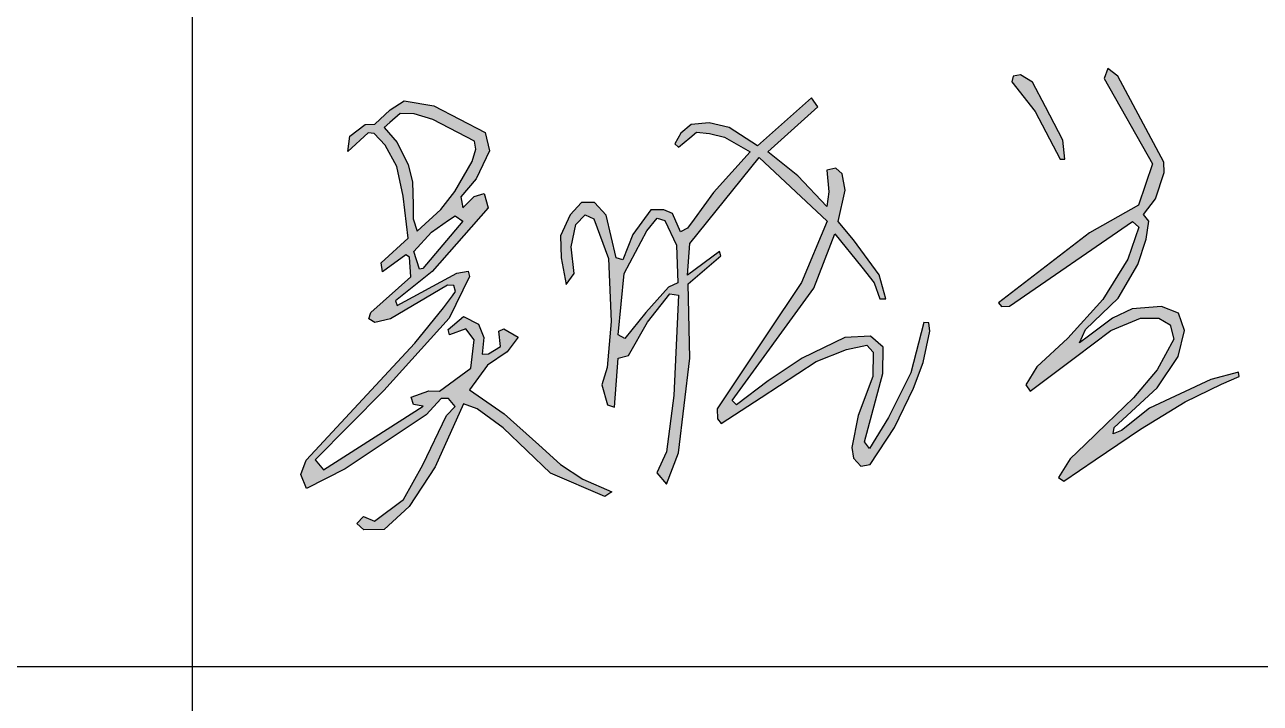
# Model space of a CAD drawing. Extents: x 1162612 to 1711260, y -157368 to 197905.
# Drawn here: x 1660903 to 1662672, y 127440 to 128412 of the extents above; entities that cross this region are included whole.
import ezdxf

# ---------------------------------------------------------------- set-up
doc = ezdxf.new("R2010")
doc.units = 0
doc.header["$LTSCALE"] = 1000
doc.header["$MEASUREMENT"] = 0
doc.layers.get('0').update_dxf_attribs({"linetype": 'CONTINUOUS'})
doc.layers.add('PUB_TITLE', color=4, linetype='CONTINUOUS')

msp = doc.modelspace()

# ---------------------------------------------------------------- hatches: boundary and pattern name
h = msp.add_hatch(color=256)
h.paths.add_polyline_path([(1662468.3, 128338.7), (1662453.9, 128349.7), (1662448.6, 128335.2), (1662517.8, 128212.9), (1662498, 128153.9), (1662427.7, 128113.9), (1662297.5, 128013.8), (1662301.9, 128008.5), (1662313, 128009), (1662489.2, 128130.3), (1662498.4, 128122.1), (1662482.4, 128076.2), (1662446.6, 128018.6), (1662396.7, 127963.3), (1662352.1, 127922.2), (1662336.6, 127896.6), (1662342.9, 127887.4), (1662407.8, 127936.2), (1662458.2, 127974.2), (1662500.9, 127991.9), (1662527, 127991.9), (1662543.4, 127982.2), (1662548.3, 127961.9), (1662524.6, 127917.9), (1662490.7, 127877.6), (1662451.9, 127840.3), (1662421.4, 127810.9), (1662400, 127790.4), (1662383.2, 127763.5), (1662391, 127758.6), (1662436, 127789.1), (1662500.9, 127833), (1662564.5, 127872.1), (1662616.7, 127897.5), (1662641.8, 127908.4), (1662640.8, 127914.5), (1662601.5, 127903.9), (1662513.6, 127863), (1662473.6, 127831.1), (1662461.4, 127826), (1662462.8, 127835.2), (1662524.8, 127892.1), (1662554.7, 127937.1), (1662563.9, 127974.3), (1662555.1, 127999), (1662530.6, 128008.8), (1662488.6, 128005.1), (1662460.8, 127991.9), (1662426.2, 127966.1), (1662413.3, 127956.5), (1662422.1, 127975.6), (1662468.9, 128020.7), (1662496.7, 128068.9), (1662509, 128105.2), (1662512.7, 128130.6), (1662505.2, 128140.4), (1662522.2, 128163), (1662534.8, 128200.6), (1662534.1, 128215.2)])
h.paths.add_polyline_path([(1662328.9, 128340.6), (1662318.5, 128338.7), (1662316.4, 128330.4), (1662349.7, 128287.8), (1662385.7, 128219.7), (1662392.4, 128219.7), (1662389.6, 128246.7), (1662364.6, 128294.8), (1662346.2, 128330.1)], flags=17)
h.paths.add_polyline_path([(1661792.4, 127999.9), (1661762.5, 127962.6), (1661752.9, 127968.2), (1661761.5, 128055.7), (1661793.9, 128116.9), (1661808.7, 128134.9), (1661819.7, 128131.7), (1661836.4, 128096.3), (1661838.2, 128042.7), (1661825, 128036.4)], flags=16)
h.paths.add_polyline_path([(1661671.2, 128078.1), (1661678.3, 128040.2), (1661689.7, 128056.1), (1661685.3, 128094.1), (1661692.2, 128126.2), (1661705.6, 128140.1), (1661717.9, 128134.1), (1661739.2, 128077.3), (1661742.7, 127987.3), (1661737.2, 127921.4), (1661729.3, 127896.2), (1661737.7, 127867.5), (1661747.6, 127864.5), (1661753, 127934.7), (1661767.4, 127938.2), (1661794.6, 127986.1), (1661826.8, 128026.6), (1661839.1, 128024.7), (1661832.7, 127881.3), (1661821.8, 127800.5), (1661808.4, 127770.4), (1661821.8, 127754.1), (1661839.1, 127799.1), (1661855.5, 127934.7), (1661853.1, 128040.9), (1661899.9, 128081.1), (1661897.8, 128087.3), (1661852.1, 128053.4), (1661855.2, 128098.8), (1661954.6, 128222), (1662052, 128130.9), (1662015.1, 128043), (1661965.4, 127968.1), (1661894.8, 127861.8), (1661895, 127847.9), (1661900.3, 127841), (1661957.7, 127878.4), (1662036.2, 127929.7), (1662079.7, 127946.8), (1662108.9, 127953), (1662118.1, 127943.4), (1662117.3, 127908.3), (1662096.3, 127852.3), (1662087.5, 127806.4), (1662089.8, 127791.5), (1662100.5, 127780.1), (1662113.5, 127782.4), (1662148.3, 127835.1), (1662175.5, 127891.4), (1662189.5, 127928.6), (1662199.3, 127973.4), (1662197.8, 127985.1), (1662190.6, 127985.9), (1662171.8, 127913.6), (1662140.1, 127849.6), (1662112.6, 127805.4), (1662105.4, 127814.8), (1662131.8, 127912.4), (1662132.2, 127950.1), (1662114.1, 127965.9), (1662077.5, 127964), (1662016.1, 127934.6), (1661967.5, 127901.9), (1661922.3, 127867.7), (1661915.9, 127873.7), (1662033.1, 128034.8), (1662063.1, 128112.9), (1662101.5, 128064.9), (1662119.6, 128042.4), (1662127.7, 128019.6), (1662136, 128019.6), (1662126.4, 128054), (1662089.6, 128104), (1662067.6, 128130.5), (1662077.6, 128175.4), (1662073.5, 128198.7), (1662064.3, 128207), (1662051.5, 128204.1), (1662054.4, 128172.9), (1662051.5, 128151.8), (1662009.9, 128195.8), (1661967.2, 128230), (1662038.7, 128294.6), (1662029.6, 128307.4), (1661952.5, 128238.6), (1661911.8, 128265), (1661883, 128271.9), (1661857.4, 128269.4), (1661842.7, 128257.1), (1661834, 128241.7), (1661839.1, 128237), (1661855.3, 128250.3), (1661865.2, 128258.4), (1661883.7, 128256.4), (1661905.2, 128251.2), (1661941.6, 128230.3), (1661889.1, 128171.9), (1661861.6, 128133.8), (1661852.2, 128120.9), (1661841.9, 128115.7), (1661830.5, 128141.9), (1661818.4, 128147.2), (1661799.5, 128147.2), (1661773.7, 128111.8), (1661759.6, 128075.3), (1661750, 128078.3), (1661735.5, 128139.3), (1661718.9, 128157.5), (1661700.2, 128157.7), (1661684, 128140.1), (1661670.4, 128109.6)])
h.paths.add_polyline_path([(1661468.5, 128062.2), (1661460.3, 128087.5), (1661485.3, 128115), (1661510.1, 128132.2), (1661519.4, 128138.7), (1661530.6, 128131), (1661473.3, 128063.2)], flags=16)
h.paths.add_polyline_path([(1661459.4, 128134.3), (1661465.2, 128116.5), (1661498.7, 128147.7), (1661519.1, 128173.5), (1661543.6, 128216.1), (1661549, 128234.2), (1661547.3, 128245.3), (1661487.4, 128276.6), (1661460.5, 128284.8), (1661440.9, 128285.3), (1661425.7, 128272.1), (1661417.7, 128265.1), (1661436.4, 128243.4), (1661451.9, 128211.7), (1661458.5, 128187.1), (1661459.2, 128154.4)], flags=16)
h.paths.add_polyline_path([(1661395, 128257.4), (1661365.8, 128230.8), (1661368.5, 128252.4), (1661390.7, 128269.5), (1661404.6, 128269.9), (1661426.5, 128290.5), (1661446.3, 128303.2), (1661488.8, 128296.1), (1661562.2, 128258), (1661568.6, 128231.8), (1661549.5, 128191.4), (1661527.3, 128165.6), (1661530.5, 128150.1), (1661546.7, 128166.4), (1661561, 128170.3), (1661566.9, 128150.1), (1661486.6, 128058.9), (1661434.1, 128016.5), (1661436.3, 128009.9), (1661521.7, 128056.3), (1661537.9, 128059.4), (1661540.1, 128051.5), (1661511, 127992), (1661417.5, 127888.2), (1661319.1, 127788.8), (1661330.7, 127774.5), (1661473.6, 127865.7), (1661459.8, 127868.4), (1661456.5, 127878.9), (1661481.8, 127887.7), (1661497.2, 127887.1), (1661541.8, 127920.1), (1661546.7, 127960.7), (1661534.6, 127976.6), (1661511.5, 127967.9), (1661509.3, 127975.5), (1661531.3, 127994.2), (1661552.8, 127983.2), (1661560.5, 127964), (1661558.3, 127940.4), (1661567, 127940.9), (1661584.1, 127951.4), (1661581.9, 127973.3), (1661589, 127976.6), (1661609.4, 127964.6), (1661594, 127943.7), (1661565.9, 127924.5), (1661540.1, 127889.3), (1661589.6, 127854.7), (1661639.1, 127810.2), (1661670.1, 127782.3), (1661702.4, 127761.1), (1661743.6, 127743), (1661733.8, 127736.4), (1661655.7, 127769.9), (1661588.1, 127834.7), (1661550.7, 127862.2), (1661531.4, 127869.3), (1661490.8, 127778.7), (1661453.4, 127722.1), (1661417.9, 127689.3), (1661388.7, 127688.5), (1661378.6, 127697.8), (1661388.3, 127707.8), (1661403.7, 127700.9), (1661445.3, 127732), (1661473, 127781.9), (1661506.9, 127852.3), (1661519.3, 127865.4), (1661510, 127876.6), (1661499.2, 127877), (1661478.1, 127853.5), (1661361.7, 127776.1), (1661306.7, 127747.7), (1661298.6, 127767.7), (1661306.3, 127788.4), (1661461.5, 127956.1), (1661502.7, 128006.6), (1661515.4, 128023.7), (1661520.1, 128030.1), (1661517.5, 128038.7), (1661508.4, 128039), (1661427, 127990.7), (1661404.6, 127985.7), (1661395.8, 127991.1), (1661398.8, 128000.2), (1661456, 128051.3), (1661454, 128079.3), (1661449, 128082.7), (1661415.6, 128058.3), (1661413.6, 128071.3), (1661452, 128106.7), (1661445.2, 128166.7), (1661436.1, 128209.3), (1661419.1, 128239.5), (1661403.5, 128256.5)])

# ---------------------------------------------------------------- linework, layer by layer
for p, q in [((1662318.5, 128338.7), (1662316.4, 128330.4)), ((1662328.9, 128340.6), (1662318.5, 128338.7)), ((1662346.2, 128330.1), (1662328.9, 128340.6)), ((1662453.9, 128349.7), (1662448.6, 128335.2)), ((1662448.6, 128335.2), (1662517.8, 128212.9)), ((1662468.3, 128338.7), (1662453.9, 128349.7)), ((1662534.1, 128215.2), (1662468.3, 128338.7)), ((1662316.4, 128330.4), (1662349.7, 128287.8)), ((1662364.6, 128294.8), (1662346.2, 128330.1)), ((1661426.5, 128290.5), (1661446.3, 128303.2)), ((1661446.3, 128303.2), (1661488.8, 128296.1)), ((1662029.6, 128307.4), (1661952.5, 128238.6)), ((1662038.7, 128294.6), (1662029.6, 128307.4)), ((1661404.6, 128269.9), (1661426.5, 128290.5)), ((1661440.9, 128285.3), (1661425.7, 128272.1)), ((1661460.5, 128284.8), (1661440.9, 128285.3)), ((1661487.4, 128276.6), (1661460.5, 128284.8)), ((1661488.8, 128296.1), (1661562.2, 128258)), ((1661967.2, 128230), (1662038.7, 128294.6)), ((1662349.7, 128287.8), (1662385.7, 128219.7)), ((1662389.6, 128246.7), (1662364.6, 128294.8)), ((1661368.5, 128252.4), (1661390.7, 128269.5)), ((1661390.7, 128269.5), (1661404.6, 128269.9)), ((1661425.7, 128272.1), (1661417.7, 128265.1)), ((1661417.7, 128265.1), (1661436.4, 128243.4)), ((1661547.3, 128245.3), (1661487.4, 128276.6)), ((1661857.4, 128269.4), (1661842.7, 128257.1)), ((1661883, 128271.9), (1661857.4, 128269.4)), ((1661911.8, 128265), (1661883, 128271.9)), ((1661952.5, 128238.6), (1661911.8, 128265)), ((1661395, 128257.4), (1661365.8, 128230.8)), ((1661365.8, 128230.8), (1661368.5, 128252.4)), ((1661403.5, 128256.5), (1661395, 128257.4)), ((1661419.1, 128239.5), (1661403.5, 128256.5)), ((1661562.2, 128258), (1661568.6, 128231.8)), ((1661842.7, 128257.1), (1661834, 128241.7)), ((1661839.1, 128237), (1661855.3, 128250.3)), ((1661855.3, 128250.3), (1661865.2, 128258.4)), ((1661865.2, 128258.4), (1661883.7, 128256.4)), ((1661883.7, 128256.4), (1661905.2, 128251.2)), ((1661905.2, 128251.2), (1661941.6, 128230.3)), ((1662392.4, 128219.7), (1662389.6, 128246.7)), ((1661436.1, 128209.3), (1661419.1, 128239.5)), ((1661436.4, 128243.4), (1661451.9, 128211.7)), ((1661543.6, 128216.1), (1661549, 128234.2)), ((1661549, 128234.2), (1661547.3, 128245.3)), ((1661568.6, 128231.8), (1661549.5, 128191.4)), ((1661834, 128241.7), (1661839.1, 128237)), ((1661941.6, 128230.3), (1661889.1, 128171.9)), ((1662009.9, 128195.8), (1661967.2, 128230)), ((1661451.9, 128211.7), (1661458.5, 128187.1)), ((1661519.1, 128173.5), (1661543.6, 128216.1)), ((1661855.2, 128098.8), (1661954.6, 128222)), ((1661954.6, 128222), (1662052, 128130.9)), ((1662385.7, 128219.7), (1662392.4, 128219.7)), ((1662517.8, 128212.9), (1662498, 128153.9)), ((1662534.8, 128200.6), (1662534.1, 128215.2)), ((1661445.2, 128166.7), (1661436.1, 128209.3)), ((1662051.5, 128151.8), (1662009.9, 128195.8)), ((1662064.3, 128207), (1662051.5, 128204.1)), ((1662051.5, 128204.1), (1662054.4, 128172.9)), ((1662073.5, 128198.7), (1662064.3, 128207)), ((1662077.6, 128175.4), (1662073.5, 128198.7)), ((1662522.2, 128163), (1662534.8, 128200.6)), ((1661458.5, 128187.1), (1661459.2, 128154.4)), ((1661549.5, 128191.4), (1661527.3, 128165.6)), ((1661452, 128106.7), (1661445.2, 128166.7)), ((1661498.7, 128147.7), (1661519.1, 128173.5)), ((1661527.3, 128165.6), (1661530.5, 128150.1)), ((1661530.5, 128150.1), (1661546.7, 128166.4)), ((1661546.7, 128166.4), (1661561, 128170.3)), ((1661561, 128170.3), (1661566.9, 128150.1)), ((1661889.1, 128171.9), (1661861.6, 128133.8)), ((1662054.4, 128172.9), (1662051.5, 128151.8)), ((1662067.6, 128130.5), (1662077.6, 128175.4)), ((1662505.2, 128140.4), (1662522.2, 128163)), ((1661459.2, 128154.4), (1661459.4, 128134.3)), ((1661465.2, 128116.5), (1661498.7, 128147.7)), ((1661566.9, 128150.1), (1661486.6, 128058.9)), ((1661700.2, 128157.7), (1661684, 128140.1)), ((1661718.9, 128157.5), (1661700.2, 128157.7)), ((1661735.5, 128139.3), (1661718.9, 128157.5)), ((1661799.5, 128147.2), (1661773.7, 128111.8)), ((1661818.4, 128147.2), (1661799.5, 128147.2)), ((1661830.5, 128141.9), (1661818.4, 128147.2)), ((1661841.9, 128115.7), (1661830.5, 128141.9)), ((1662498, 128153.9), (1662427.7, 128113.9)), ((1662512.7, 128130.6), (1662505.2, 128140.4)), ((1661459.4, 128134.3), (1661465.2, 128116.5)), ((1661530.6, 128131), (1661473.3, 128063.2)), ((1661485.3, 128115), (1661510.1, 128132.2)), ((1661510.1, 128132.2), (1661519.4, 128138.7)), ((1661519.4, 128138.7), (1661530.6, 128131)), ((1661684, 128140.1), (1661670.4, 128109.6)), ((1661685.3, 128094.1), (1661692.2, 128126.2)), ((1661692.2, 128126.2), (1661705.6, 128140.1)), ((1661705.6, 128140.1), (1661717.9, 128134.1)), ((1661717.9, 128134.1), (1661739.2, 128077.3)), ((1661750, 128078.3), (1661735.5, 128139.3)), ((1661793.9, 128116.9), (1661808.7, 128134.9)), ((1661808.7, 128134.9), (1661819.7, 128131.7)), ((1661819.7, 128131.7), (1661836.4, 128096.3)), ((1661861.6, 128133.8), (1661852.2, 128120.9)), ((1662052, 128130.9), (1662015.1, 128043)), ((1662089.6, 128104), (1662067.6, 128130.5)), ((1662313, 128009), (1662489.2, 128130.3)), ((1662489.2, 128130.3), (1662498.4, 128122.1)), ((1662509, 128105.2), (1662512.7, 128130.6)), ((1661413.6, 128071.3), (1661452, 128106.7)), ((1661460.3, 128087.5), (1661485.3, 128115)), ((1661670.4, 128109.6), (1661671.2, 128078.1)), ((1661773.7, 128111.8), (1661759.6, 128075.3)), ((1661761.5, 128055.7), (1661793.9, 128116.9)), ((1661852.2, 128120.9), (1661841.9, 128115.7)), ((1662033.1, 128034.8), (1662063.1, 128112.9)), ((1662063.1, 128112.9), (1662101.5, 128064.9)), ((1662427.7, 128113.9), (1662297.5, 128013.8)), ((1662498.4, 128122.1), (1662482.4, 128076.2)), ((1662496.7, 128068.9), (1662509, 128105.2)), ((1661468.5, 128062.2), (1661460.3, 128087.5)), ((1661689.7, 128056.1), (1661685.3, 128094.1)), ((1661836.4, 128096.3), (1661838.2, 128042.7)), ((1661852.1, 128053.4), (1661855.2, 128098.8)), ((1661897.8, 128087.3), (1661852.1, 128053.4)), ((1661899.9, 128081.1), (1661897.8, 128087.3)), ((1662126.4, 128054), (1662089.6, 128104)), ((1661415.6, 128058.3), (1661413.6, 128071.3)), ((1661449, 128082.7), (1661415.6, 128058.3)), ((1661454, 128079.3), (1661449, 128082.7)), ((1661456, 128051.3), (1661454, 128079.3)), ((1661671.2, 128078.1), (1661678.3, 128040.2)), ((1661739.2, 128077.3), (1661742.7, 127987.3)), ((1661759.6, 128075.3), (1661750, 128078.3)), ((1661853.1, 128040.9), (1661899.9, 128081.1)), ((1662482.4, 128076.2), (1662446.6, 128018.6)), ((1661486.6, 128058.9), (1661434.1, 128016.5)), ((1661436.3, 128009.9), (1661521.7, 128056.3)), ((1661473.3, 128063.2), (1661468.5, 128062.2)), ((1661521.7, 128056.3), (1661537.9, 128059.4)), ((1661537.9, 128059.4), (1661540.1, 128051.5)), ((1661678.3, 128040.2), (1661689.7, 128056.1)), ((1661752.9, 127968.2), (1661761.5, 128055.7)), ((1662101.5, 128064.9), (1662119.6, 128042.4)), ((1662136, 128019.6), (1662126.4, 128054)), ((1662468.9, 128020.7), (1662496.7, 128068.9)), ((1661398.8, 128000.2), (1661456, 128051.3)), ((1661508.4, 128039), (1661427, 127990.7)), ((1661517.5, 128038.7), (1661508.4, 128039)), ((1661540.1, 128051.5), (1661511, 127992)), ((1661520.1, 128030.1), (1661517.5, 128038.7)), ((1661825, 128036.4), (1661792.4, 127999.9)), ((1661838.2, 128042.7), (1661825, 128036.4)), ((1661855.5, 127934.7), (1661853.1, 128040.9)), ((1661915.9, 127873.7), (1662033.1, 128034.8)), ((1662015.1, 128043), (1661965.4, 127968.1)), ((1662119.6, 128042.4), (1662127.7, 128019.6)), ((1661434.1, 128016.5), (1661436.3, 128009.9)), ((1661502.7, 128006.6), (1661515.4, 128023.7)), ((1661515.4, 128023.7), (1661520.1, 128030.1)), ((1661794.6, 127986.1), (1661826.8, 128026.6)), ((1661826.8, 128026.6), (1661839.1, 128024.7)), ((1661839.1, 128024.7), (1661832.7, 127881.3)), ((1662127.7, 128019.6), (1662136, 128019.6)), ((1662446.6, 128018.6), (1662396.7, 127963.3)), ((1662422.1, 127975.6), (1662468.9, 128020.7)), ((1661395.8, 127991.1), (1661398.8, 128000.2)), ((1661461.5, 127956.1), (1661502.7, 128006.6)), ((1661792.4, 127999.9), (1661762.5, 127962.6)), ((1662297.5, 128013.8), (1662301.9, 128008.5)), ((1662301.9, 128008.5), (1662313, 128009)), ((1662488.6, 128005.1), (1662460.8, 127991.9)), ((1662530.6, 128008.8), (1662488.6, 128005.1)), ((1662555.1, 127999), (1662530.6, 128008.8)), ((1662563.9, 127974.3), (1662555.1, 127999)), ((1661404.6, 127985.7), (1661395.8, 127991.1)), ((1661427, 127990.7), (1661404.6, 127985.7)), ((1661511, 127992), (1661417.5, 127888.2)), ((1661509.3, 127975.5), (1661531.3, 127994.2)), ((1661531.3, 127994.2), (1661552.8, 127983.2)), ((1661552.8, 127983.2), (1661560.5, 127964)), ((1661742.7, 127987.3), (1661737.2, 127921.4)), ((1661767.4, 127938.2), (1661794.6, 127986.1)), ((1662190.6, 127985.9), (1662171.8, 127913.6)), ((1662197.8, 127985.1), (1662190.6, 127985.9)), ((1662199.3, 127973.4), (1662197.8, 127985.1)), ((1662460.8, 127991.9), (1662426.2, 127966.1)), ((1662458.2, 127974.2), (1662500.9, 127991.9)), ((1662500.9, 127991.9), (1662527, 127991.9)), ((1662527, 127991.9), (1662543.4, 127982.2)), ((1662543.4, 127982.2), (1662548.3, 127961.9)), ((1661511.5, 127967.9), (1661509.3, 127975.5)), ((1661534.6, 127976.6), (1661511.5, 127967.9)), ((1661511.5, 127967.9), (1661511.5, 127967.9)), ((1661546.7, 127960.7), (1661534.6, 127976.6)), ((1661560.5, 127964), (1661558.3, 127940.4)), ((1661581.9, 127973.3), (1661589, 127976.6)), ((1661584.1, 127951.4), (1661581.9, 127973.3)), ((1661589, 127976.6), (1661609.4, 127964.6)), ((1661609.4, 127964.6), (1661594, 127943.7)), ((1661762.5, 127962.6), (1661752.9, 127968.2)), ((1661965.4, 127968.1), (1661894.8, 127861.8)), ((1662077.5, 127964), (1662016.1, 127934.6)), ((1662114.1, 127965.9), (1662077.5, 127964)), ((1662132.2, 127950.1), (1662114.1, 127965.9)), ((1662189.5, 127928.6), (1662199.3, 127973.4)), ((1662396.7, 127963.3), (1662352.1, 127922.2)), ((1662407.8, 127936.2), (1662458.2, 127974.2)), ((1662413.3, 127956.5), (1662422.1, 127975.6)), ((1662426.2, 127966.1), (1662413.3, 127956.5)), ((1662554.7, 127937.1), (1662563.9, 127974.3)), ((1661306.3, 127788.4), (1661461.5, 127956.1)), ((1661541.8, 127920.1), (1661546.7, 127960.7)), ((1661567, 127940.9), (1661584.1, 127951.4)), ((1662036.2, 127929.7), (1662079.7, 127946.8)), ((1662079.7, 127946.8), (1662108.9, 127953)), ((1662108.9, 127953), (1662118.1, 127943.4)), ((1662131.8, 127912.4), (1662132.2, 127950.1)), ((1662548.3, 127961.9), (1662524.6, 127917.9)), ((1661558.3, 127940.4), (1661567, 127940.9)), ((1661594, 127943.7), (1661565.9, 127924.5)), ((1661747.6, 127864.5), (1661753, 127934.7)), ((1661753, 127934.7), (1661767.4, 127938.2)), ((1661839.1, 127799.1), (1661855.5, 127934.7)), ((1661957.7, 127878.4), (1662036.2, 127929.7)), ((1662016.1, 127934.6), (1661967.5, 127901.9)), ((1662118.1, 127943.4), (1662117.3, 127908.3)), ((1662175.5, 127891.4), (1662189.5, 127928.6)), ((1662342.9, 127887.4), (1662407.8, 127936.2)), ((1662524.8, 127892.1), (1662554.7, 127937.1)), ((1661497.2, 127887.1), (1661541.8, 127920.1)), ((1661565.9, 127924.5), (1661540.1, 127889.3)), ((1661737.2, 127921.4), (1661729.3, 127896.2)), ((1662105.4, 127814.8), (1662131.8, 127912.4)), ((1662171.8, 127913.6), (1662140.1, 127849.6)), ((1662352.1, 127922.2), (1662336.6, 127896.6)), ((1662524.6, 127917.9), (1662490.7, 127877.6)), ((1662640.8, 127914.5), (1662601.5, 127903.9)), ((1662641.8, 127908.4), (1662640.8, 127914.5)), ((1661729.3, 127896.2), (1661737.7, 127867.5)), ((1661967.5, 127901.9), (1661922.3, 127867.7)), ((1662117.3, 127908.3), (1662096.3, 127852.3)), ((1662336.6, 127896.6), (1662342.9, 127887.4)), ((1662601.5, 127903.9), (1662513.6, 127863)), ((1662564.5, 127872.1), (1662616.7, 127897.5)), ((1662616.7, 127897.5), (1662641.8, 127908.4)), ((1661417.5, 127888.2), (1661319.1, 127788.8)), ((1661456.5, 127878.9), (1661481.8, 127887.7)), ((1661459.8, 127868.4), (1661456.5, 127878.9)), ((1661499.2, 127877), (1661478.1, 127853.5)), ((1661481.8, 127887.7), (1661497.2, 127887.1)), ((1661510, 127876.6), (1661499.2, 127877)), ((1661519.3, 127865.4), (1661510, 127876.6)), ((1661540.1, 127889.3), (1661589.6, 127854.7)), ((1661832.7, 127881.3), (1661821.8, 127800.5)), ((1661900.3, 127841), (1661957.7, 127878.4)), ((1662148.3, 127835.1), (1662175.5, 127891.4)), ((1662490.7, 127877.6), (1662451.9, 127840.3)), ((1662462.8, 127835.2), (1662524.8, 127892.1)), ((1661330.7, 127774.5), (1661473.6, 127865.7)), ((1661473.6, 127865.7), (1661459.8, 127868.4)), ((1661531.4, 127869.3), (1661490.8, 127778.7)), ((1661506.9, 127852.3), (1661519.3, 127865.4)), ((1661550.7, 127862.2), (1661531.4, 127869.3)), ((1661588.1, 127834.7), (1661550.7, 127862.2)), ((1661737.7, 127867.5), (1661747.6, 127864.5)), ((1661894.8, 127861.8), (1661895, 127847.9)), ((1661922.3, 127867.7), (1661915.9, 127873.7)), ((1662513.6, 127863), (1662473.6, 127831.1)), ((1662500.9, 127833), (1662564.5, 127872.1)), ((1661478.1, 127853.5), (1661361.7, 127776.1)), ((1661473, 127781.9), (1661506.9, 127852.3)), ((1661589.6, 127854.7), (1661639.1, 127810.2)), ((1661895, 127847.9), (1661900.3, 127841)), ((1662096.3, 127852.3), (1662087.5, 127806.4)), ((1662140.1, 127849.6), (1662112.6, 127805.4)), ((1662451.9, 127840.3), (1662421.4, 127810.9)), ((1661655.7, 127769.9), (1661588.1, 127834.7)), ((1662113.5, 127782.4), (1662148.3, 127835.1)), ((1662436, 127789.1), (1662500.9, 127833)), ((1662461.4, 127826), (1662462.8, 127835.2)), ((1662473.6, 127831.1), (1662461.4, 127826)), ((1661639.1, 127810.2), (1661670.1, 127782.3)), ((1662087.5, 127806.4), (1662089.8, 127791.5)), ((1662112.6, 127805.4), (1662105.4, 127814.8)), ((1662421.4, 127810.9), (1662400, 127790.4)), ((1661298.6, 127767.7), (1661306.3, 127788.4)), ((1661319.1, 127788.8), (1661330.7, 127774.5)), ((1661821.8, 127800.5), (1661808.4, 127770.4)), ((1661821.8, 127754.1), (1661839.1, 127799.1)), ((1662089.8, 127791.5), (1662100.5, 127780.1)), ((1662400, 127790.4), (1662383.2, 127763.5)), ((1662391, 127758.6), (1662436, 127789.1)), ((1661361.7, 127776.1), (1661306.7, 127747.7)), ((1661445.3, 127732), (1661473, 127781.9)), ((1661490.8, 127778.7), (1661453.4, 127722.1)), ((1661733.8, 127736.4), (1661655.7, 127769.9)), ((1661670.1, 127782.3), (1661702.4, 127761.1)), ((1661808.4, 127770.4), (1661821.8, 127754.1)), ((1662100.5, 127780.1), (1662113.5, 127782.4)), ((1661306.7, 127747.7), (1661298.6, 127767.7)), ((1661702.4, 127761.1), (1661743.6, 127743)), ((1662383.2, 127763.5), (1662391, 127758.6)), ((1661743.6, 127743), (1661733.8, 127736.4)), ((1661403.7, 127700.9), (1661445.3, 127732)), ((1661453.4, 127722.1), (1661417.9, 127689.3)), ((1661378.6, 127697.8), (1661388.3, 127707.8)), ((1661388.3, 127707.8), (1661403.7, 127700.9)), ((1661388.7, 127688.5), (1661378.6, 127697.8)), ((1661417.9, 127689.3), (1661388.7, 127688.5))]:
    msp.add_line(p, q)
at = {"layer": 'PUB_TITLE', "color": 4}
for p, q in [((1661143.3, 126493), (1661143.3, 133493)), ((1657443.3, 127493), (1662943.3, 127493))]:
    msp.add_line(p, q, dxfattribs=at)

doc.saveas('drawing.dxf')
